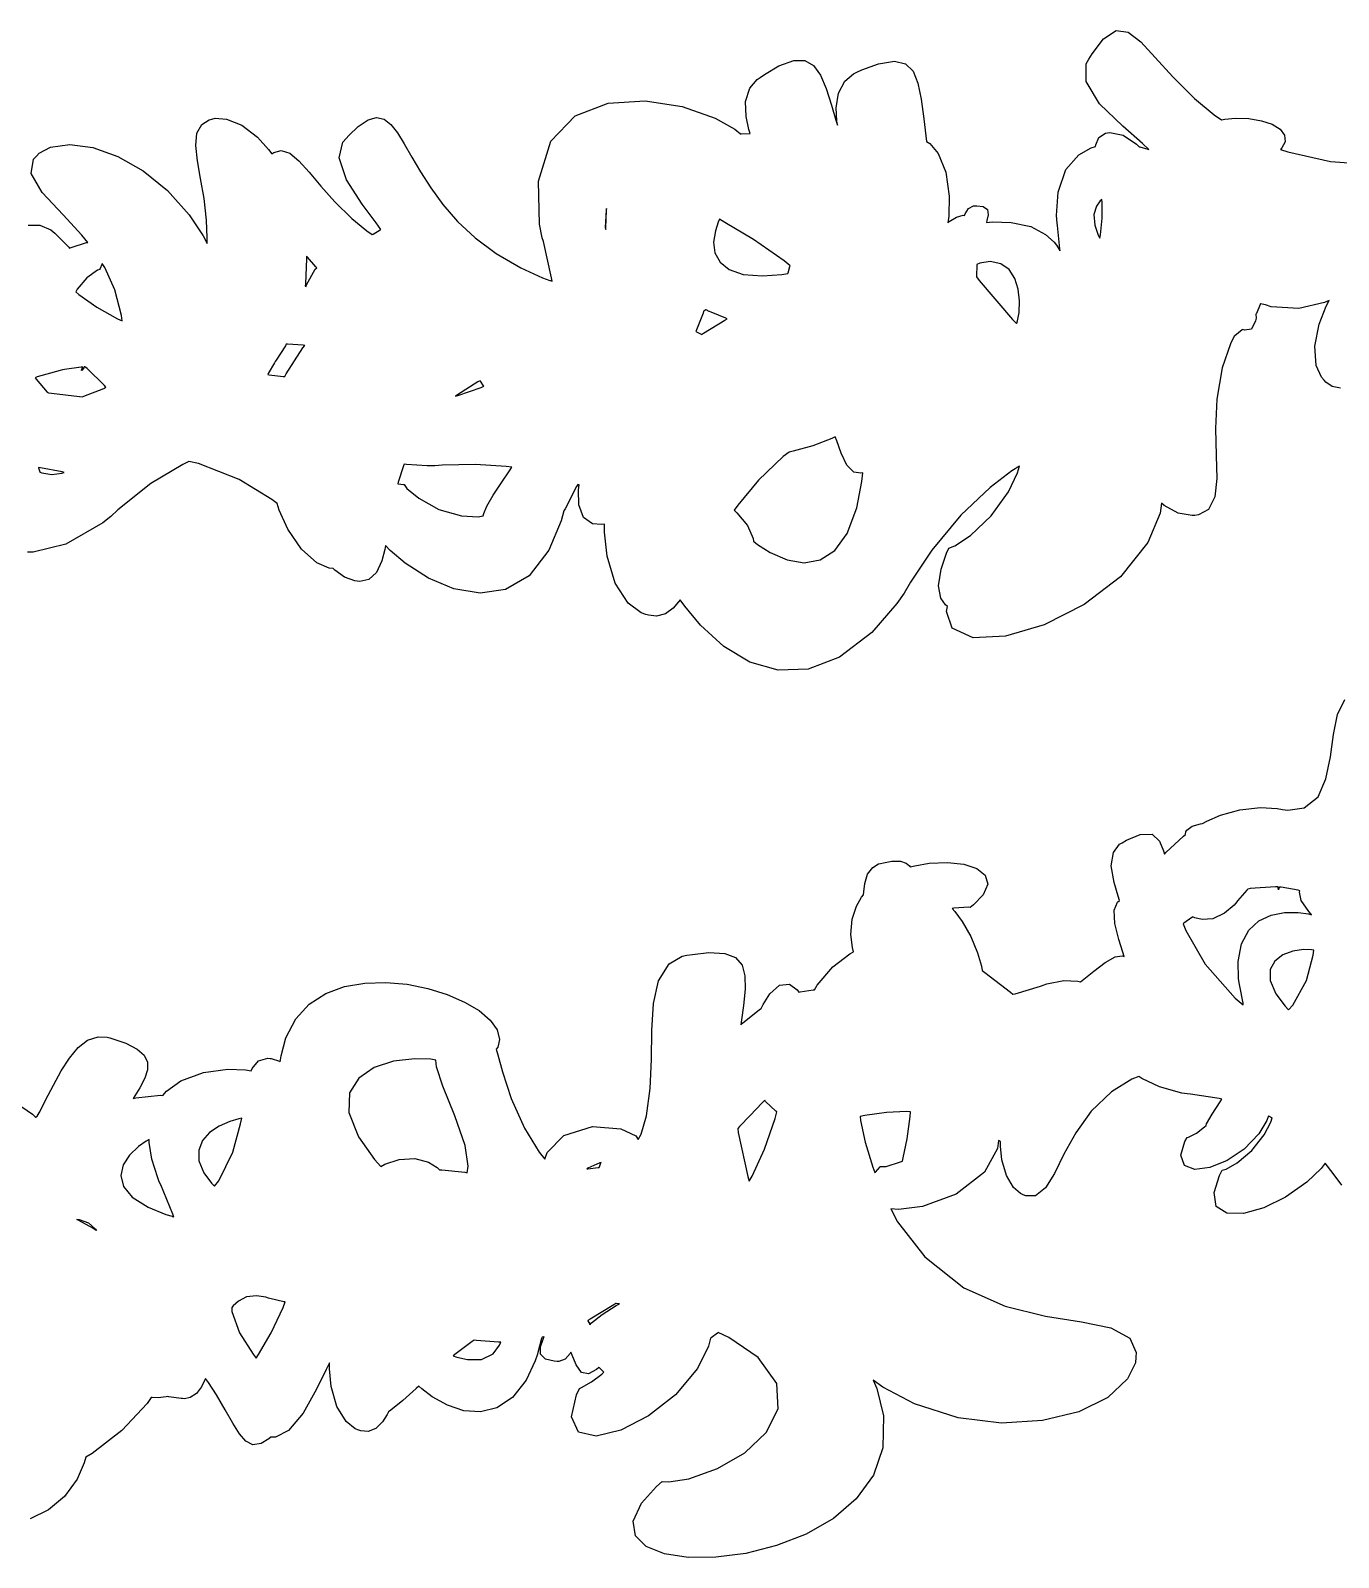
# Model space of a CAD drawing. Extents: x 0 to 357, y 0 to 115.
# Drawn here: x 173.7 to 265.1, y 0 to 106.8 of the extents above; entities that cross this region are included whole.
import ezdxf

# ---------------------------------------------------------------- set-up
doc = ezdxf.new("R2010")
doc.units = 0
doc.layers.get('0').update_dxf_attribs({"linetype": 'CONTINUOUS'})

msp = doc.modelspace()

# ---------------------------------------------------------------- linework, layer by layer
at = {"color": 254}
for p, q in [((248.688, 106.177), (249.575, 106.758)), ((249.575, 106.758), (250.421, 106.642)), ((247.894, 105.131), (248.688, 106.177)), ((250.421, 106.642), (251.309, 105.97)), ((251.309, 105.97), (252.321, 104.881)), ((226.009, 104.286), (227.039, 104.67)), ((227.039, 104.67), (227.827, 104.666)), ((227.827, 104.666), (228.429, 104.313)), ((232.959, 104.435), (234.074, 104.625)), ((234.074, 104.625), (234.86, 104.439)), ((247.492, 104.442), (247.675, 104.754)), ((247.675, 104.754), (247.894, 105.131)), ((252.321, 104.881), (253.541, 103.516)), ((224.685, 103.474), (225.003, 103.696)), ((225.003, 103.696), (226.009, 104.286)), ((228.429, 104.313), (228.902, 103.646)), ((228.902, 103.646), (229.3, 102.707)), ((230.623, 103.227), (231.217, 103.732)), ((231.217, 103.732), (231.444, 103.837)), ((231.444, 103.837), (231.812, 104.009)), ((231.812, 104.009), (232.959, 104.435)), ((234.86, 104.439), (235.388, 103.908)), ((235.388, 103.908), (235.727, 103.069)), ((247.478, 103.186), (247.492, 104.442)), ((223.676, 101.807), (223.975, 102.726)), ((223.975, 102.726), (224.477, 103.331)), ((224.477, 103.331), (224.685, 103.474)), ((229.3, 102.707), (229.678, 101.53)), ((230.17, 102.386), (230.623, 103.227)), ((235.727, 103.069), (235.95, 101.95)), ((248.429, 101.635), (247.478, 103.186)), ((253.541, 103.516), (255.054, 102.016)), ((211.767, 100.797), (214.059, 101.688)), ((214.059, 101.688), (216.643, 101.856)), ((216.643, 101.856), (219.235, 101.451)), ((219.235, 101.451), (221.552, 100.626)), ((223.712, 100.741), (223.676, 101.807)), ((229.678, 101.53), (229.985, 100.498)), ((230.015, 101.348), (230.17, 102.386)), ((235.95, 101.95), (236.127, 100.587)), ((250.048, 100.065), (248.429, 101.635)), ((255.054, 102.016), (256.446, 100.861)), ((185.649, 100.198), (186.163, 100.517)), ((186.163, 100.517), (186.349, 100.562)), ((186.349, 100.562), (186.592, 100.623)), ((186.592, 100.623), (187.383, 100.571)), ((187.383, 100.571), (188.464, 100.134)), ((196.578, 100.039), (197.283, 100.521)), ((197.283, 100.521), (197.879, 100.683)), ((197.879, 100.683), (198.4, 100.561)), ((198.4, 100.561), (198.874, 100.189)), ((210.047, 99.03), (211.767, 100.797)), ((221.552, 100.626), (222.921, 99.8622)), ((223.911, 99.8485), (223.712, 100.741)), ((229.985, 100.498), (230.091, 100.153)), ((230.051, 100.449), (230.015, 101.348)), ((230.091, 100.153), (230.051, 100.449)), ((236.127, 100.587), (236.271, 99.4033)), ((256.446, 100.861), (256.941, 100.521)), ((256.941, 100.521), (257.181, 100.566)), ((257.181, 100.566), (257.917, 100.633)), ((257.917, 100.633), (258.87, 100.605)), ((258.87, 100.605), (259.744, 100.458)), ((259.744, 100.458), (260.487, 100.205)), ((185.234, 98.7185), (185.305, 99.5743)), ((185.305, 99.5743), (185.649, 100.198)), ((188.464, 100.134), (189.541, 99.3027)), ((189.541, 99.3027), (190.329, 98.4444)), ((195.737, 99.2036), (195.933, 99.4241)), ((195.933, 99.4241), (196.578, 100.039)), ((198.874, 100.189), (199.335, 99.599)), ((199.335, 99.599), (199.813, 98.8275)), ((222.921, 99.8622), (223.313, 99.5288)), ((223.313, 99.5288), (223.368, 99.5331)), ((223.368, 99.5331), (223.945, 99.5592)), ((224.004, 99.5592), (223.911, 99.8485)), ((223.945, 99.5592), (224.004, 99.5592)), ((236.271, 99.4033), (236.328, 99.0092)), ((248.158, 98.7792), (248.369, 99.2861)), ((248.369, 99.2861), (248.834, 99.5839)), ((248.834, 99.5839), (248.973, 99.6086)), ((248.973, 99.6086), (249.146, 99.6403)), ((249.146, 99.6403), (250.067, 99.4421)), ((251.416, 98.8589), (250.048, 100.065)), ((250.067, 99.4421), (251.003, 98.8205)), ((260.487, 100.205), (261.043, 99.8622)), ((261.043, 99.8622), (261.363, 99.4449)), ((261.363, 99.4449), (261.39, 98.9693)), ((174.279, 98.1837), (175.083, 98.607)), ((175.083, 98.607), (176.434, 98.8)), ((176.434, 98.8), (178.034, 98.5725)), ((178.034, 98.5725), (179.776, 97.947)), ((185.352, 97.6559), (185.234, 98.7185)), ((190.329, 98.4444), (190.558, 98.1329)), ((190.558, 98.1329), (190.692, 98.2267)), ((190.692, 98.2267), (191.193, 98.3615)), ((191.193, 98.3615), (191.808, 98.177)), ((195.25, 97.8546), (195.513, 98.9584)), ((195.513, 98.9584), (195.737, 99.2036)), ((199.813, 98.8275), (200.338, 97.9054)), ((209.185, 96.2381), (210.047, 99.03)), ((236.328, 99.0092), (236.566, 98.866)), ((236.566, 98.866), (237.127, 98.1714)), ((246.976, 98.0708), (247.839, 98.5587)), ((247.839, 98.5587), (248.147, 98.6497)), ((248.147, 98.6497), (248.158, 98.7792)), ((251.003, 98.8205), (251.185, 98.6398)), ((251.185, 98.6398), (251.241, 98.6261)), ((251.241, 98.6261), (251.801, 98.4582)), ((251.856, 98.4388), (251.416, 98.8589)), ((251.801, 98.4582), (251.856, 98.4388)), ((261.174, 98.5587), (261.072, 98.4497)), ((261.072, 98.4497), (261.596, 98.2708)), ((261.39, 98.9693), (261.174, 98.5587)), ((261.596, 98.2708), (264.568, 97.6147)), ((173.716, 96.7602), (173.896, 97.7607)), ((173.896, 97.7607), (174.089, 97.9731)), ((174.089, 97.9731), (174.279, 98.1837)), ((179.776, 97.947), (181.554, 96.9437)), ((185.572, 96.4145), (185.352, 97.6559)), ((191.808, 98.177), (192.445, 97.6545)), ((192.445, 97.6545), (193.15, 96.8636)), ((195.76, 96.3126), (195.25, 97.8546)), ((200.338, 97.9054), (200.942, 96.8707)), ((237.127, 98.1714), (237.669, 96.8513)), ((246.063, 97.0333), (246.976, 98.0708)), ((264.568, 97.6147), (268.052, 97.3529)), ((174.487, 95.4387), (173.716, 96.7602)), ((181.554, 96.9437), (183.257, 95.5834)), ((185.813, 95.0186), (185.572, 96.4145)), ((193.15, 96.8636), (193.97, 95.8811)), ((196.867, 94.6298), (195.76, 96.3126)), ((200.942, 96.8707), (201.657, 95.7559)), ((209.264, 93.2353), (209.185, 96.2381)), ((237.669, 96.8513), (237.912, 95.1851)), ((245.518, 95.4677), (246.063, 97.0333)), ((175.956, 93.8788), (174.487, 95.4387)), ((183.257, 95.5834), (184.781, 93.8858)), ((185.99, 93.497), (185.813, 95.0186)), ((193.97, 95.8811), (194.95, 94.7759)), ((201.657, 95.7559), (202.512, 94.5942)), ((237.912, 95.1851), (237.88, 93.774)), ((245.408, 93.8375), (245.518, 95.4677)), ((194.95, 94.7759), (196.137, 93.6226)), ((197.857, 93.3069), (196.867, 94.6298)), ((202.512, 94.5942), (203.54, 93.4201)), ((213.92, 94.2097), (213.863, 92.9802)), ((213.903, 92.9651), (213.955, 94.1959)), ((213.957, 94.3158), (213.92, 94.2097)), ((213.955, 94.1959), (213.957, 94.3158)), ((238.985, 93.8403), (239.024, 93.9366)), ((239.024, 93.9366), (239.267, 94.3102)), ((239.267, 94.3102), (239.602, 94.4989)), ((239.602, 94.4989), (239.686, 94.5018)), ((239.686, 94.5018), (239.835, 94.5085)), ((239.835, 94.5085), (240.29, 94.4548)), ((240.29, 94.4548), (240.581, 94.2428)), ((240.581, 94.2428), (240.631, 93.872)), ((248.207, 94.4922), (248.032, 93.8911)), ((248.466, 94.8612), (248.207, 94.4922)), ((248.575, 94.9579), (248.466, 94.8612)), ((248.593, 94.7455), (248.575, 94.9579)), ((248.608, 93.6364), (248.593, 94.7455)), ((173.521, 93.1527), (174.336, 93.1556)), ((174.336, 93.1556), (175.101, 92.8261)), ((177.278, 92.4553), (175.956, 93.8788)), ((184.781, 93.8858), (185.76, 92.4017)), ((186.037, 92.2775), (185.99, 93.497)), ((196.137, 93.6226), (197.2, 92.7544)), ((198.177, 92.8578), (197.857, 93.3069)), ((198.127, 92.8342), (198.177, 92.8578)), ((203.54, 93.4201), (204.772, 92.268)), ((209.46, 92.2694), (209.264, 93.2353)), ((213.863, 92.9802), (213.892, 92.8398)), ((213.892, 92.8398), (213.903, 92.9651)), ((221.766, 93.3732), (221.56, 92.7626)), ((221.857, 93.5662), (221.766, 93.3732)), ((222.218, 93.351), (221.857, 93.5662)), ((224.233, 92.1424), (222.218, 93.351)), ((237.88, 93.774), (237.813, 93.3111)), ((237.813, 93.3111), (237.914, 93.3993)), ((237.914, 93.3993), (238.413, 93.7147)), ((238.413, 93.7147), (238.894, 93.8459)), ((238.894, 93.8459), (238.985, 93.8403)), ((240.552, 93.4724), (240.514, 93.3415)), ((240.514, 93.3415), (240.942, 93.3799)), ((240.631, 93.872), (240.552, 93.4724)), ((240.942, 93.3799), (242.237, 93.3468)), ((242.237, 93.3468), (243.607, 93.0494)), ((243.607, 93.0494), (244.653, 92.4994)), ((245.453, 93.3016), (245.408, 93.8375)), ((245.482, 93.1291), (245.453, 93.3016)), ((245.65, 91.5088), (245.482, 93.1291)), ((248.032, 93.8911), (248.091, 93.1485)), ((248.091, 93.1485), (248.322, 92.4648)), ((248.482, 92.487), (248.608, 93.6364)), ((175.101, 92.8261), (175.247, 92.7019)), ((175.247, 92.7019), (175.375, 92.5932)), ((175.375, 92.5932), (176.349, 91.6259)), ((176.527, 91.5956), (177.582, 91.9385)), ((177.677, 91.9484), (177.278, 92.4553)), ((177.582, 91.9385), (177.677, 91.9484)), ((185.76, 92.4017), (186.019, 91.8725)), ((186.019, 91.8725), (186.037, 92.2775)), ((197.2, 92.7544), (197.576, 92.4941)), ((197.576, 92.4941), (197.627, 92.5311)), ((197.627, 92.5311), (198.127, 92.8342)), ((204.772, 92.268), (206.238, 91.1722)), ((209.538, 92.0034), (209.46, 92.2694)), ((210.114, 89.4828), (209.538, 92.0034)), ((221.56, 92.7626), (221.438, 91.9635)), ((221.438, 91.9635), (221.534, 91.2153)), ((226.366, 90.6558), (224.233, 92.1424)), ((244.653, 92.4994), (245.249, 91.9593)), ((245.249, 91.9593), (245.405, 91.7469)), ((248.322, 92.4648), (248.43, 92.2528)), ((248.43, 92.2528), (248.482, 92.487)), ((176.349, 91.6259), (176.416, 91.5388)), ((176.416, 91.5388), (176.527, 91.5956)), ((192.985, 90.8085), (192.905, 89.064)), ((193.042, 90.9133), (192.979, 90.9796)), ((192.979, 90.9796), (192.985, 90.8085)), ((193.635, 90.2423), (193.042, 90.9133)), ((206.238, 91.1722), (207.97, 90.1665)), ((221.534, 91.2153), (221.885, 90.5619)), ((245.405, 91.7469), (245.409, 91.7512)), ((245.409, 91.7512), (245.457, 91.7236)), ((245.457, 91.7236), (245.463, 91.7141)), ((245.463, 91.7141), (245.465, 91.7113)), ((245.465, 91.7113), (245.466, 91.6686)), ((245.466, 91.6686), (245.466, 91.663)), ((245.466, 91.663), (245.482, 91.6383)), ((245.482, 91.6383), (245.641, 91.3818)), ((245.641, 91.3818), (245.656, 91.3557)), ((245.656, 91.3557), (245.65, 91.5088)), ((178.37, 89.9996), (177.607, 89.4733)), ((178.519, 90.0451), (178.37, 89.9996)), ((178.537, 90.0836), (178.519, 90.0451)), ((178.683, 90.442), (178.537, 90.0836)), ((178.696, 90.4752), (178.683, 90.442)), ((178.864, 90.1912), (178.696, 90.4752)), ((179.575, 88.6245), (178.864, 90.1912)), ((192.968, 88.9811), (193.591, 90.0726)), ((193.591, 90.0726), (193.69, 90.1732)), ((193.69, 90.1732), (193.635, 90.2423)), ((207.97, 90.1665), (209.481, 89.4761)), ((221.885, 90.5619), (222.53, 90.0479)), ((222.53, 90.0479), (223.511, 89.716)), ((223.511, 89.716), (224.867, 89.6098)), ((224.867, 89.6098), (226.198, 89.7061)), ((226.198, 89.7061), (226.636, 89.7749)), ((226.786, 90.3016), (226.366, 90.6558)), ((226.636, 89.7749), (226.652, 89.8179)), ((226.652, 89.8179), (226.777, 90.2575)), ((226.777, 90.2575), (226.786, 90.3016)), ((239.835, 90.3471), (239.823, 89.6235)), ((239.841, 90.4159), (239.835, 90.3471)), ((240.061, 90.497), (239.841, 90.4159)), ((240.778, 90.606), (240.061, 90.497)), ((241.525, 90.46), (240.778, 90.606)), ((242.094, 90.0451), (241.525, 90.46)), ((242.493, 89.4292), (242.094, 90.0451)), ((176.941, 88.67), (176.842, 88.4851)), ((177.607, 89.4733), (176.941, 88.67)), ((180.043, 86.8497), (179.575, 88.6245)), ((192.905, 89.064), (192.881, 88.8877)), ((192.881, 88.8877), (192.887, 88.8862)), ((192.887, 88.8862), (192.941, 88.8668)), ((192.941, 88.8668), (192.946, 88.864)), ((192.946, 88.864), (192.968, 88.9811)), ((209.481, 89.4761), (209.999, 89.2845)), ((209.999, 89.2845), (210.012, 89.2817)), ((210.012, 89.2817), (210.14, 89.2471)), ((210.154, 89.2433), (210.114, 89.4828)), ((210.14, 89.2471), (210.154, 89.2433)), ((239.823, 89.6235), (239.827, 89.5477)), ((239.827, 89.5477), (240.014, 89.2775)), ((240.014, 89.2775), (242.325, 86.5586)), ((242.737, 88.6795), (242.493, 89.4292)), ((242.834, 87.8625), (242.737, 88.6795)), ((176.842, 88.4851), (177.061, 88.3035)), ((177.061, 88.3035), (178.306, 87.4282)), ((242.794, 87.0451), (242.834, 87.8625)), ((259.66, 87.6088), (259.388, 86.9872)), ((259.675, 87.6695), (259.66, 87.6088)), ((259.702, 87.6653), (259.675, 87.6695)), ((259.994, 87.5908), (259.702, 87.6653)), ((260.026, 87.5813), (259.994, 87.5908)), ((260.423, 87.4571), (260.026, 87.5813)), ((264.149, 87.7369), (262.354, 87.3248)), ((264.481, 87.8829), (264.149, 87.7369)), ((264.272, 87.4889), (264.481, 87.8829)), ((178.306, 87.4282), (179.765, 86.6126)), ((179.765, 86.6126), (180.092, 86.4595)), ((180.092, 86.4595), (180.043, 86.8497)), ((220.704, 87.0081), (220.253, 85.8407)), ((220.743, 87.1252), (220.704, 87.0081)), ((220.74, 85.6135), (222.22, 86.5244)), ((220.755, 87.1347), (220.743, 87.1252)), ((220.887, 87.2285), (220.755, 87.1347)), ((220.901, 87.2367), (220.887, 87.2285)), ((220.921, 87.2271), (220.901, 87.2367)), ((221.139, 87.1209), (220.921, 87.2271)), ((221.161, 87.11), (221.139, 87.1209)), ((221.268, 87.0701), (221.161, 87.11)), ((222.282, 86.651), (221.268, 87.0701)), ((222.22, 86.5244), (222.378, 86.6069)), ((222.378, 86.6069), (222.282, 86.651)), ((242.325, 86.5586), (242.605, 86.2873)), ((242.631, 86.2954), (242.689, 86.4775)), ((242.689, 86.4775), (242.794, 87.0451)), ((259.326, 86.4567), (259.034, 85.8781)), ((259.36, 86.6592), (259.326, 86.4567)), ((259.388, 86.9872), (259.35, 86.9237)), ((259.35, 86.9237), (259.355, 86.9033)), ((259.355, 86.9033), (259.365, 86.6828)), ((259.365, 86.6828), (259.36, 86.6592)), ((262.354, 87.3248), (260.423, 87.4571)), ((263.78, 86.2309), (264.272, 87.4889)), ((220.253, 85.8407), (220.201, 85.725)), ((220.201, 85.725), (220.234, 85.707)), ((220.234, 85.707), (220.567, 85.532)), ((220.567, 85.532), (220.602, 85.514)), ((220.602, 85.514), (220.74, 85.6135)), ((242.605, 86.2873), (242.606, 86.2887)), ((242.606, 86.2887), (242.629, 86.2954)), ((242.629, 86.2954), (242.631, 86.2954)), ((257.834, 85.3888), (257.568, 84.8639)), ((257.888, 85.4287), (257.834, 85.3888)), ((258.395, 85.8312), (257.888, 85.4287)), ((258.441, 85.8725), (258.395, 85.8312)), ((258.565, 85.8255), (258.441, 85.8725)), ((259.034, 85.8781), (258.565, 85.8255)), ((263.469, 84.6928), (263.78, 86.2309)), ((191.496, 84.7273), (190.86, 83.7173)), ((191.553, 84.8293), (191.496, 84.7273)), ((191.549, 82.7691), (192.711, 84.5771)), ((191.652, 84.8279), (191.553, 84.8293)), ((192.739, 84.7644), (191.652, 84.8279)), ((192.711, 84.5771), (192.854, 84.7492)), ((192.854, 84.7492), (192.739, 84.7644)), ((257.568, 84.8639), (256.996, 83.1744)), ((263.575, 83.3561), (263.469, 84.6928)), ((190.733, 83.5395), (190.295, 82.7857)), ((190.789, 83.6179), (190.733, 83.5395)), ((190.86, 83.7173), (190.789, 83.6179)), ((263.934, 82.5225), (263.575, 83.3561)), ((174.152, 82.5486), (174.012, 82.4907)), ((174.012, 82.4907), (174.068, 82.3817)), ((174.068, 82.3817), (174.838, 81.4917)), ((175.744, 83.0019), (174.152, 82.5486)), ((175.922, 83.0351), (175.744, 83.0019)), ((176.048, 83.0598), (175.922, 83.0351)), ((177.223, 83.2252), (176.048, 83.0598)), ((177.33, 83.2347), (177.223, 83.2252)), ((177.238, 83.0143), (177.315, 83.2072)), ((177.24, 83.0061), (177.238, 83.0143)), ((177.3, 83.0076), (177.24, 83.0033)), ((177.24, 83.0033), (177.24, 83.0061)), ((177.402, 83.1882), (177.3, 83.0076)), ((177.315, 83.2072), (177.33, 83.2347)), ((177.431, 83.2432), (177.402, 83.1882)), ((177.435, 83.2446), (177.431, 83.2432)), ((177.483, 83.2474), (177.435, 83.2446)), ((177.488, 83.2474), (177.483, 83.2474)), ((177.633, 83.1314), (177.488, 83.2474)), ((178.853, 81.945), (177.633, 83.1314)), ((190.295, 82.7857), (190.263, 82.7126)), ((190.263, 82.7126), (190.358, 82.6961)), ((190.358, 82.6961), (191.354, 82.587)), ((191.354, 82.587), (191.458, 82.5803)), ((191.458, 82.5803), (191.549, 82.7691)), ((204.964, 82.1986), (203.53, 81.3043)), ((205.124, 82.2812), (204.964, 82.1986)), ((205.145, 82.2508), (205.124, 82.2812)), ((205.35, 81.9312), (205.145, 82.2508)), ((256.996, 83.1744), (256.613, 80.9985)), ((264.126, 82.3087), (263.934, 82.5225)), ((264.239, 82.1821), (264.126, 82.3087)), ((264.674, 81.8815), (264.239, 82.1821)), ((174.838, 81.4917), (174.938, 81.4268)), ((174.938, 81.4268), (175.136, 81.4049)), ((175.136, 81.4049), (177.099, 81.1844)), ((177.099, 81.1844), (177.287, 81.1597)), ((177.287, 81.1597), (177.411, 81.1911)), ((177.411, 81.1911), (178.8, 81.7425)), ((178.8, 81.7425), (178.955, 81.8236)), ((178.955, 81.8236), (178.853, 81.945)), ((203.53, 81.3043), (203.402, 81.2077)), ((203.402, 81.2077), (203.547, 81.2394)), ((203.547, 81.2394), (205.187, 81.8127)), ((205.187, 81.8127), (205.37, 81.8981)), ((205.37, 81.8981), (205.35, 81.9312)), ((265.263, 81.7534), (264.674, 81.8815)), ((256.613, 80.9985), (256.527, 78.9354)), ((229.693, 78.2465), (228.385, 77.7363)), ((229.941, 78.3636), (229.693, 78.2465)), ((230.046, 78.081), (229.941, 78.3636)), ((230.364, 77.228), (230.046, 78.081)), ((256.527, 78.9354), (256.582, 77.0587)), ((226.31, 76.9895), (224.566, 75.3375)), ((226.713, 77.2887), (226.31, 76.9895)), ((227, 77.3465), (226.713, 77.2887)), ((228.385, 77.7363), (227, 77.3465)), ((230.764, 76.3792), (230.364, 77.228)), ((256.582, 77.0587), (256.623, 75.4408)), ((174.388, 76.1986), (174.23, 76.2233)), ((174.23, 76.2233), (174.238, 76.1958)), ((174.238, 76.1958), (174.324, 75.9121)), ((174.324, 75.9121), (174.333, 75.8832)), ((174.333, 75.8832), (174.468, 75.8335)), ((175.883, 75.9023), (174.388, 76.1986)), ((174.468, 75.8335), (175.165, 75.723)), ((175.165, 75.723), (175.879, 75.8183)), ((175.879, 75.8183), (176.024, 75.8705)), ((176.024, 75.8705), (175.883, 75.9023)), ((184.319, 76.4357), (182.093, 75.0852)), ((184.751, 76.641), (184.319, 76.4357)), ((185.416, 76.4868), (184.751, 76.641)), ((188.263, 75.365), (185.416, 76.4868)), ((199.763, 76.3365), (199.384, 75.1967)), ((199.809, 76.4508), (199.763, 76.3365)), ((199.973, 76.4314), (199.809, 76.4508)), ((201.413, 76.3281), (199.973, 76.4314)), ((201.949, 76.3281), (201.413, 76.3281)), ((202.452, 76.3707), (201.949, 76.3281)), ((204.801, 76.4233), (202.452, 76.3707)), ((206.943, 76.2868), (204.801, 76.4233)), ((206.641, 75.1953), (207.169, 75.9714)), ((207.341, 76.2332), (206.943, 76.2868)), ((207.169, 75.9714), (207.341, 76.2332)), ((231.233, 75.8941), (230.764, 76.3792)), ((231.724, 75.8088), (231.233, 75.8941)), ((231.87, 75.8458), (231.724, 75.8088)), ((231.81, 75.2285), (231.87, 75.8458)), ((242.282, 75.9795), (240.764, 74.8206)), ((242.05, 74.5201), (242.692, 75.8529)), ((242.819, 76.3199), (242.282, 75.9795)), ((242.692, 75.8529), (242.819, 76.3199)), ((182.093, 75.0852), (179.78, 73.2497)), ((190.543, 73.9786), (188.263, 75.365)), ((199.384, 75.1967), (199.353, 75.0838)), ((199.353, 75.0838), (199.387, 75.081)), ((199.387, 75.081), (199.755, 75.0327)), ((199.755, 75.0327), (199.794, 75.026)), ((199.794, 75.026), (200, 74.749)), ((200, 74.749), (200.819, 74.0601)), ((206.037, 74.2929), (206.641, 75.1953)), ((211.855, 74.8785), (211.052, 73.3309)), ((211.938, 75.0369), (211.855, 74.8785)), ((211.946, 75.0341), (211.938, 75.0369)), ((212.03, 74.9984), (211.946, 75.0341)), ((211.993, 74.6524), (212.04, 74.9942)), ((212.04, 74.9942), (212.03, 74.9984)), ((224.566, 75.3375), (223.132, 73.5831)), ((231.454, 73.3887), (231.81, 75.2285)), ((240.764, 74.8206), (238.715, 72.8832)), ((256.623, 75.4408), (256.49, 74.1549)), ((190.926, 73.6893), (190.543, 73.9786)), ((191.07, 73.2331), (190.926, 73.6893)), ((200.819, 74.0601), (202.236, 73.2825)), ((205.581, 73.5115), (206.037, 74.2929)), ((212.015, 73.6053), (211.993, 74.6524)), ((240.848, 72.8458), (242.05, 74.5201)), ((252.756, 73.7263), (252.67, 73.0208)), ((252.943, 73.5707), (252.756, 73.7263)), ((256.49, 74.1549), (256.031, 73.2744)), ((179.306, 72.8003), (178.741, 72.3484)), ((179.78, 73.2497), (179.306, 72.8003)), ((191.667, 71.9102), (191.07, 73.2331)), ((202.236, 73.2825), (203.815, 72.8278)), ((203.815, 72.8278), (204.968, 72.7604)), ((204.968, 72.7604), (205.333, 72.832)), ((205.333, 72.832), (205.368, 73.007)), ((205.368, 73.007), (205.581, 73.5115)), ((210.972, 73.1848), (210.79, 72.4793)), ((211.052, 73.3309), (210.972, 73.1848)), ((212.346, 72.7163), (212.015, 73.6053)), ((212.968, 72.2824), (212.346, 72.7163)), ((223.132, 73.5831), (222.884, 73.2317)), ((222.884, 73.2317), (223.066, 73.0539)), ((223.066, 73.0539), (223.799, 72.1568)), ((230.785, 71.5987), (231.454, 73.3887)), ((238.715, 72.8832), (236.703, 70.4413)), ((239.4, 71.4735), (240.848, 72.8458)), ((252.67, 73.0208), (251.805, 70.9732)), ((253.91, 73.0321), (252.943, 73.5707)), ((254.893, 72.8486), (253.91, 73.0321)), ((255.089, 72.8708), (254.893, 72.8486)), ((255.332, 72.8984), (255.089, 72.8708)), ((256.031, 73.2744), (255.332, 72.8984)), ((178.741, 72.3484), (176.152, 70.8656)), ((192.614, 70.4963), (191.667, 71.9102)), ((210.79, 72.4793), (209.925, 70.4427)), ((213.61, 72.2203), (212.968, 72.2824)), ((213.815, 72.2545), (213.61, 72.2203)), ((213.812, 71.694), (213.815, 72.2545)), ((214.002, 70.0098), (213.812, 71.694)), ((223.799, 72.1568), (224.212, 71.2445)), ((229.915, 70.4095), (230.785, 71.5987)), ((176.152, 70.8656), (173.87, 70.2991)), ((193.696, 69.547), (192.614, 70.4963)), ((198.453, 70.4868), (198.247, 69.6831)), ((198.505, 70.7566), (198.453, 70.4868)), ((198.819, 70.4233), (198.505, 70.7566)), ((209.925, 70.4427), (208.532, 68.6537)), ((224.212, 71.2445), (224.236, 71.0572)), ((224.236, 71.0572), (224.505, 70.8424)), ((224.505, 70.8424), (225.382, 70.2772)), ((236.703, 70.4413), (235.204, 68.2089)), ((237.728, 70.2236), (237.894, 70.5817)), ((237.894, 70.5817), (238.294, 70.7429)), ((238.294, 70.7429), (239.4, 71.4735)), ((251.805, 70.9732), (249.887, 68.5821)), ((173.87, 70.2991), (173.46, 70.3061)), ((194.549, 69.179), (193.696, 69.547)), ((198.247, 69.6831), (197.878, 68.8742)), ((199.875, 69.5247), (198.819, 70.4233)), ((201.5, 68.4735), (199.875, 69.5247)), ((214.565, 68.126), (214.002, 70.0098)), ((225.382, 70.2772), (226.573, 69.7537)), ((226.573, 69.7537), (227.758, 69.5551)), ((227.758, 69.5551), (228.888, 69.7509)), ((228.888, 69.7509), (229.915, 70.4095)), ((237.338, 69.1003), (237.728, 70.2236)), ((194.84, 69.161), (194.549, 69.179)), ((194.965, 69.033), (194.84, 69.161)), ((195.639, 68.5465), (194.965, 69.033)), ((196.365, 68.2872), (195.639, 68.5465)), ((197.326, 68.3853), (196.713, 68.2544)), ((197.878, 68.8742), (197.326, 68.3853)), ((203.277, 67.7305), (201.5, 68.4735)), ((208.532, 68.6537), (206.893, 67.6921)), ((237.166, 67.9387), (237.338, 69.1003)), ((249.887, 68.5821), (247.354, 66.639)), ((196.517, 68.272), (196.365, 68.2872)), ((196.713, 68.2544), (196.517, 68.272)), ((205.109, 67.4275), (203.277, 67.7305)), ((206.893, 67.6921), (205.109, 67.4275)), ((215.474, 66.7286), (214.565, 68.126)), ((234.76, 67.4328), (234.257, 66.7025)), ((235.204, 68.2089), (234.76, 67.4328)), ((237.33, 67.0814), (237.166, 67.9387)), ((216.368, 66.0481), (215.474, 66.7286)), ((218.619, 66.3734), (218.076, 65.9804)), ((218.995, 66.8168), (218.619, 66.3734)), ((219.101, 66.9766), (218.995, 66.8168)), ((219.421, 66.5124), (219.101, 66.9766)), ((220.511, 65.206), (219.421, 66.5124)), ((234.257, 66.7025), (232.49, 64.6836)), ((237.646, 66.6143), (237.33, 67.0814)), ((237.789, 66.5081), (237.646, 66.6143)), ((237.722, 66.1539), (237.789, 66.5081)), ((247.354, 66.639), (244.558, 65.2254)), ((216.706, 65.9391), (216.368, 66.0481)), ((216.881, 65.8841), (216.706, 65.9391)), ((217.446, 65.8262), (216.881, 65.8841)), ((218.076, 65.9804), (217.446, 65.8262)), ((222.145, 63.7095), (220.511, 65.206)), ((238.114, 64.9827), (237.722, 66.1539)), ((244.558, 65.2254), (241.85, 64.4232)), ((232.49, 64.6836), (230.243, 62.95)), ((239.586, 64.3146), (238.114, 64.9827)), ((241.85, 64.4232), (239.586, 64.3146)), ((223.968, 62.6124), (222.145, 63.7095)), ((225.949, 62.0377), (223.968, 62.6124)), ((228.051, 62.1097), (225.949, 62.0377)), ((230.243, 62.95), (228.051, 62.1097)), ((265.061, 58.9566), (265.577, 59.9902)), ((264.775, 57.5497), (265.061, 58.9566)), ((264.559, 55.9802), (264.775, 57.5497)), ((264.253, 54.4601), (264.559, 55.9802)), ((263.7, 53.2021), (264.253, 54.4601)), ((258.225, 52.2884), (259.676, 52.4387)), ((259.676, 52.4387), (260.832, 52.3833)), ((260.832, 52.3833), (261.211, 52.3187)), ((261.211, 52.3187), (261.578, 52.258)), ((261.578, 52.258), (262.738, 52.4178)), ((262.738, 52.4178), (263.7, 53.2021)), ((254.905, 51.139), (255.481, 51.3126)), ((255.481, 51.3126), (255.618, 51.3306)), ((255.618, 51.3306), (255.917, 51.4974)), ((255.917, 51.4974), (256.868, 51.9067)), ((256.868, 51.9067), (258.225, 52.2884)), ((250.01, 49.9897), (250.307, 50.1646)), ((250.307, 50.1646), (251.266, 50.5714)), ((251.266, 50.5714), (252.093, 50.5837)), ((252.093, 50.5837), (252.614, 50.0987)), ((253.062, 49.3116), (254.292, 50.4515)), ((254.292, 50.4515), (254.43, 50.5548)), ((254.423, 50.5725), (254.46, 50.7767)), ((254.43, 50.5548), (254.423, 50.5725)), ((254.46, 50.7767), (254.476, 50.8)), ((254.476, 50.8), (254.517, 50.8674)), ((254.517, 50.8674), (254.905, 51.139)), ((249.245, 48.3609), (249.392, 49.3078)), ((249.392, 49.3078), (249.82, 49.8796)), ((249.82, 49.8796), (250.01, 49.9897)), ((252.614, 50.0987), (252.892, 49.4235)), ((252.892, 49.4235), (252.954, 49.1892)), ((252.954, 49.1892), (253.062, 49.3116)), ((232.208, 47.7848), (232.559, 48.2671)), ((232.559, 48.2671), (232.961, 48.5084)), ((232.961, 48.5084), (233.107, 48.5429)), ((233.107, 48.5429), (233.305, 48.5909)), ((233.305, 48.5909), (233.907, 48.6929)), ((233.907, 48.6929), (234.5, 48.6957)), ((234.5, 48.6957), (234.912, 48.5606)), ((234.912, 48.5606), (235.125, 48.3718)), ((235.125, 48.3718), (235.172, 48.2935)), ((235.172, 48.2935), (235.497, 48.3828)), ((235.497, 48.3828), (236.5, 48.551)), ((236.5, 48.551), (237.782, 48.6103)), ((237.782, 48.6103), (238.926, 48.4822)), ((238.926, 48.4822), (239.839, 48.1803)), ((239.839, 48.1803), (240.432, 47.716)), ((249.435, 47.2172), (249.245, 48.3609)), ((231.936, 46.5515), (232.009, 47.1357)), ((232.009, 47.1357), (232.208, 47.7848)), ((240.611, 47.1015), (240.286, 46.3462)), ((240.432, 47.716), (240.611, 47.1015)), ((249.718, 46.258), (249.435, 47.2172)), ((231.422, 45.562), (231.781, 46.1754)), ((231.781, 46.1754), (231.928, 46.3557)), ((231.928, 46.3557), (231.936, 46.5515)), ((240.286, 46.3462), (239.617, 45.6544)), ((249.687, 45.8336), (249.826, 45.9422)), ((249.826, 45.9422), (249.718, 46.258)), ((258.071, 45.9313), (258.009, 45.8445)), ((258.714, 46.6824), (258.071, 45.9313)), ((258.781, 46.7473), (258.714, 46.6824)), ((258.945, 46.7843), (258.781, 46.7473)), ((260.722, 46.9124), (258.945, 46.7843)), ((260.915, 46.8976), (260.722, 46.9124)), ((260.902, 46.8535), (260.915, 46.8976)), ((260.922, 46.7018), (260.902, 46.8535)), ((260.926, 46.7071), (260.922, 46.7018)), ((260.922, 46.7018), (260.922, 46.7018)), ((260.991, 46.8658), (260.926, 46.7071)), ((260.999, 46.8905), (260.991, 46.8658)), ((261.112, 46.881), (260.999, 46.8905)), ((262.303, 46.6644), (261.112, 46.881)), ((262.428, 46.6302), (262.303, 46.6644)), ((262.398, 46.5335), (262.428, 46.6302)), ((262.52, 45.9479), (262.398, 46.5335)), ((263.044, 45.1778), (262.52, 45.9479)), ((231.114, 44.6345), (231.422, 45.562)), ((238.235, 45.4187), (238.124, 45.3954)), ((238.124, 45.3954), (238.31, 45.1817)), ((239.274, 45.4766), (238.235, 45.4187)), ((238.31, 45.1817), (238.814, 44.4885)), ((239.365, 45.4628), (239.274, 45.4766)), ((239.617, 45.6544), (239.365, 45.4628)), ((249.448, 45.2755), (249.687, 45.8336)), ((249.486, 44.3385), (249.448, 45.2755)), ((257.157, 45.0592), (256.341, 44.6761)), ((257.823, 45.6269), (257.157, 45.0592)), ((258.009, 45.8445), (257.823, 45.6269)), ((259.562, 44.5244), (260.416, 44.9294)), ((260.416, 44.9294), (261.355, 45.1157)), ((261.355, 45.1157), (262.319, 45.1143)), ((262.319, 45.1143), (263.021, 45.0137)), ((263.021, 45.0137), (263.249, 44.9559)), ((263.216, 44.9887), (263.044, 45.1778)), ((263.219, 44.9862), (263.216, 44.9887)), ((263.247, 44.9584), (263.219, 44.9862)), ((263.249, 44.9559), (263.247, 44.9584)), ((231.036, 43.5709), (231.114, 44.6345)), ((238.814, 44.4885), (239.416, 43.4439)), ((249.769, 43.229), (249.486, 44.3385)), ((254.318, 44.3537), (254.266, 44.3121)), ((254.266, 44.3121), (254.448, 43.8587)), ((254.865, 44.7696), (254.318, 44.3537)), ((254.448, 43.8587), (255.797, 41.4969)), ((254.923, 44.8123), (254.865, 44.7696)), ((255.076, 44.7393), (254.923, 44.8123)), ((255.589, 44.6193), (255.076, 44.7393)), ((256.341, 44.6761), (255.589, 44.6193)), ((258.35, 42.9313), (258.854, 43.8697)), ((258.854, 43.8697), (259.562, 44.5244)), ((231.15, 42.66), (231.036, 43.5709)), ((239.416, 43.4439), (239.893, 42.2892)), ((250.048, 42.339), (249.769, 43.229)), ((258.115, 41.6789), (258.35, 42.9313)), ((218.325, 41.5121), (219.246, 42.0592)), ((219.246, 42.0592), (219.575, 42.1171)), ((219.575, 42.1171), (219.956, 42.1859)), ((219.956, 42.1859), (221.112, 42.3086)), ((221.112, 42.3086), (222.228, 42.2508)), ((222.228, 42.2508), (222.98, 41.9545)), ((222.98, 41.9545), (223.428, 41.4306)), ((229.774, 41.312), (230.973, 42.2328)), ((230.973, 42.2328), (231.226, 42.3665)), ((231.226, 42.3665), (231.15, 42.66)), ((239.893, 42.2892), (240.158, 41.3618)), ((248.014, 41.0104), (248.82, 41.625)), ((248.82, 41.625), (249.521, 42.0038)), ((249.521, 42.0038), (249.995, 42.0811)), ((249.995, 42.0811), (250.135, 42.0398)), ((250.135, 42.0398), (250.048, 42.339)), ((258.145, 40.4756), (258.115, 41.6789)), ((260.68, 41.7202), (260.358, 41.1304)), ((261.229, 42.1446), (260.68, 41.7202)), ((261.925, 42.4078), (261.229, 42.1446)), ((262.68, 42.5168), (261.925, 42.4078)), ((263.23, 42.5083), (262.68, 42.5168)), ((262.9, 40.3627), (263.367, 42.1351)), ((263.409, 42.4794), (263.23, 42.5083)), ((263.367, 42.1351), (263.409, 42.4794)), ((217.592, 40.3433), (218.325, 41.5121)), ((223.428, 41.4306), (223.629, 40.6908)), ((223.629, 40.6908), (223.643, 39.7425)), ((228.685, 40.0293), (229.774, 41.312)), ((240.158, 41.3618), (240.214, 41.0464)), ((240.214, 41.0464), (240.407, 40.9222)), ((240.407, 40.9222), (242.201, 39.5414)), ((247.319, 40.4481), (248.014, 41.0104)), ((255.797, 41.4969), (257.904, 39.1128)), ((260.358, 41.1304), (260.354, 40.3684)), ((194.318, 39.4462), (195.629, 39.9302)), ((195.629, 39.9302), (197.046, 40.1807)), ((197.046, 40.1807), (198.521, 40.2262)), ((198.521, 40.2262), (200.006, 40.09)), ((200.006, 40.09), (201.448, 39.799)), ((201.448, 39.799), (202.8, 39.3774)), ((217.237, 38.7505), (217.592, 40.3433)), ((223.643, 39.7425), (223.53, 38.5988)), ((225.363, 39.4148), (226.04, 40.0209)), ((226.04, 40.0209), (226.741, 40.1024)), ((226.741, 40.1024), (227.289, 39.7097)), ((227.289, 39.7097), (227.407, 39.5344)), ((227.407, 39.5344), (227.493, 39.5552)), ((227.493, 39.5552), (228.393, 39.7055)), ((228.393, 39.7055), (228.487, 39.7136)), ((228.487, 39.7136), (228.685, 40.0293)), ((242.201, 39.5414), (242.365, 39.3926)), ((242.528, 39.4229), (244.286, 39.9563)), ((244.286, 39.9563), (244.475, 40.036)), ((244.475, 40.036), (244.742, 40.1256)), ((244.742, 40.1256), (245.926, 40.3475)), ((245.926, 40.3475), (246.914, 40.3091)), ((246.914, 40.3091), (247.085, 40.2664)), ((247.085, 40.2664), (247.319, 40.4481)), ((258.206, 40.0816), (258.145, 40.4756)), ((258.235, 39.9563), (258.206, 40.0816)), ((258.451, 38.7615), (258.235, 39.9563)), ((260.354, 40.3684), (260.753, 39.4257)), ((261.929, 38.6249), (262.9, 40.3627)), ((192.22, 37.6813), (193.167, 38.705)), ((193.167, 38.705), (194.318, 39.4462)), ((202.8, 39.3774), (204.013, 38.8525)), ((204.013, 38.8525), (205.036, 38.2489)), ((217.115, 36.8709), (217.237, 38.7505)), ((223.53, 38.5988), (223.392, 37.5998)), ((224.774, 38.4044), (224.893, 38.6704)), ((224.893, 38.6704), (225.363, 39.4148)), ((242.365, 39.3926), (242.528, 39.4229)), ((257.904, 39.1128), (258.466, 38.6472)), ((258.466, 38.6472), (258.451, 38.7615)), ((260.753, 39.4257), (261.392, 38.5561)), ((261.392, 38.5561), (261.637, 38.2972)), ((261.637, 38.2972), (261.929, 38.6249)), ((191.529, 36.3485), (192.22, 37.6813)), ((205.036, 38.2489), (205.821, 37.5931)), ((205.821, 37.5931), (206.317, 36.908)), ((223.392, 37.5998), (223.347, 37.2664)), ((223.347, 37.2664), (223.454, 37.3712)), ((223.454, 37.3712), (224.644, 38.3205)), ((224.644, 38.3205), (224.774, 38.4044)), ((177.665, 36.1777), (178.404, 36.4201)), ((178.404, 36.4201), (179.036, 36.401)), ((179.036, 36.401), (179.233, 36.3442)), ((179.233, 36.3442), (179.514, 36.2645)), ((191.193, 35.1028), (191.529, 36.3485)), ((206.317, 36.908), (206.476, 36.2232)), ((217.088, 34.8423), (217.115, 36.8709)), ((176.395, 34.9402), (177.002, 35.6665)), ((177.002, 35.6665), (177.665, 36.1777)), ((179.514, 36.2645), (180.345, 35.9682)), ((180.345, 35.9682), (181.132, 35.5671)), ((181.132, 35.5671), (181.624, 35.1317)), ((206.342, 35.6993), (206.247, 35.5604)), ((206.247, 35.5604), (206.363, 35.1689)), ((206.476, 36.2232), (206.342, 35.6993)), ((175.827, 34.0513), (176.395, 34.9402)), ((181.624, 35.1317), (181.857, 34.6535)), ((181.857, 34.6535), (181.863, 34.1216)), ((189.116, 34.0458), (189.179, 34.1988)), ((189.179, 34.1988), (189.614, 34.7348)), ((189.614, 34.7348), (190.27, 34.9278)), ((190.27, 34.9278), (190.444, 34.9071)), ((190.444, 34.9071), (190.503, 34.9002)), ((190.503, 34.9002), (191.088, 34.7114)), ((191.088, 34.7114), (191.145, 34.6797)), ((191.145, 34.6797), (191.193, 35.1028)), ((197.704, 34.2746), (196.631, 33.5414)), ((199.062, 34.7183), (197.704, 34.2746)), ((200.553, 34.8878), (199.062, 34.7183)), ((201.664, 34.8534), (200.553, 34.8878)), ((202.029, 34.7982), (201.664, 34.8534)), ((202.073, 34.3324), (202.029, 34.7982)), ((202.514, 32.9613), (202.073, 34.3324)), ((206.363, 35.1689), (206.688, 33.9838)), ((217.013, 32.8015), (217.088, 34.8423)), ((175.279, 33.0481), (175.827, 34.0513)), ((181.673, 33.5263), (181.325, 32.8593)), ((181.863, 34.1216), (181.673, 33.5263)), ((183.181, 32.6333), (184.197, 33.343)), ((184.197, 33.343), (185.775, 33.9314)), ((185.775, 33.9314), (187.474, 34.1492)), ((187.474, 34.1492), (188.711, 34.1106)), ((188.711, 34.1106), (189.116, 34.0458)), ((196.631, 33.5414), (195.99, 32.4997)), ((206.688, 33.9838), (207.294, 32.1028)), ((250.669, 33.4505), (249.265, 32.581)), ((251.172, 33.6517), (250.669, 33.4505)), ((251.372, 33.5139), (251.172, 33.6517)), ((252.608, 32.9241), (251.372, 33.5139)), ((174.735, 31.9843), (175.279, 33.0481)), ((180.972, 32.2943), (180.85, 32.1097)), ((180.85, 32.1097), (181.033, 32.1579)), ((181.325, 32.8593), (180.972, 32.2943)), ((181.033, 32.1579), (182.769, 32.3398)), ((182.769, 32.3398), (182.922, 32.3288)), ((182.922, 32.3288), (183.181, 32.6333)), ((195.99, 32.4997), (195.932, 31.1354)), ((203.345, 30.9094), (202.514, 32.9613)), ((207.294, 32.1028), (208.226, 30.0261)), ((216.75, 30.8887), (217.013, 32.8015)), ((249.265, 32.581), (247.828, 31.214)), ((254.181, 32.49), (252.608, 32.9241)), ((254.55, 32.4294), (254.181, 32.49)), ((254.769, 32.4128), (254.55, 32.4294)), ((256.793, 32.111), (254.769, 32.4128)), ((256.979, 32.0683), (256.793, 32.111)), ((256.854, 31.8685), (256.979, 32.0683)), ((173.082, 31.5226), (173.815, 31.0031)), ((173.815, 31.0031), (174.037, 30.8033)), ((174.178, 30.9108), (174.321, 31.1767)), ((174.321, 31.1767), (174.735, 31.9843)), ((195.932, 31.1354), (196.606, 29.4294)), ((224.827, 31.8051), (223.989, 30.9301)), ((225.014, 31.9829), (224.827, 31.8051)), ((225.072, 31.9071), (225.014, 31.9829)), ((225.778, 31.2263), (225.072, 31.9071)), ((225.732, 30.7027), (225.862, 31.1671)), ((225.862, 31.1671), (225.778, 31.2263)), ((233.529, 31.134), (232.006, 30.9149)), ((234.929, 31.1933), (233.529, 31.134)), ((235.193, 31.1836), (234.929, 31.1933)), ((235.178, 30.8446), (235.193, 31.1836)), ((247.828, 31.214), (246.753, 29.705)), ((255.91, 30.3348), (256.296, 31.0128)), ((256.296, 31.0128), (256.854, 31.8685)), ((174.037, 30.8033), (174.048, 30.813)), ((174.048, 30.813), (174.166, 30.9025)), ((174.166, 30.9025), (174.178, 30.9108)), ((186.861, 30.1708), (186.203, 29.7215)), ((187.626, 30.507), (186.861, 30.1708)), ((188.234, 30.6862), (187.626, 30.507)), ((187.818, 28.3545), (188.371, 30.3471)), ((188.443, 30.7248), (188.234, 30.6862)), ((188.371, 30.3471), (188.443, 30.7248)), ((204.063, 28.83), (203.345, 30.9094)), ((208.226, 30.0261), (209.243, 28.3656)), ((210.958, 29.5176), (212.969, 30.1473)), ((212.969, 30.1473), (214.945, 29.9792)), ((214.945, 29.9792), (215.991, 29.5093)), ((216.366, 29.6195), (216.75, 30.8887)), ((223.256, 30.1446), (223.122, 30.0123)), ((223.122, 30.0123), (223.158, 29.7215)), ((223.989, 30.9301), (223.256, 30.1446)), ((224.985, 28.5736), (225.732, 30.7027)), ((232.006, 30.9149), (231.683, 30.8433)), ((231.683, 30.8433), (231.717, 30.5718)), ((231.717, 30.5718), (232.041, 29.0518)), ((234.976, 29.2999), (235.178, 30.8446)), ((255.207, 29.6967), (255.767, 30.1198)), ((255.767, 30.1198), (255.873, 30.2218)), ((255.873, 30.2218), (255.91, 30.3348)), ((260.124, 30.5608), (259.558, 29.6333)), ((259.938, 29.5603), (260.406, 30.4436)), ((260.236, 30.8956), (260.124, 30.5608)), ((260.258, 30.8846), (260.236, 30.8956)), ((260.478, 30.7674), (260.258, 30.8846)), ((260.406, 30.4436), (260.5, 30.7551)), ((260.5, 30.7551), (260.478, 30.7674)), ((181.77, 29.1331), (181.224, 28.7555)), ((181.965, 29.2365), (181.77, 29.1331)), ((181.974, 29.0242), (181.965, 29.2365)), ((182.17, 27.8612), (181.974, 29.0242)), ((185.711, 29.1634), (185.443, 28.5047)), ((186.203, 29.7215), (185.711, 29.1634)), ((196.606, 29.4294), (197.728, 27.8419)), ((204.282, 27.372), (204.063, 28.83)), ((209.794, 28.3311), (210.958, 29.5176)), ((215.991, 29.5093), (216.159, 29.2392)), ((216.159, 29.2392), (216.366, 29.6195)), ((223.158, 29.7215), (223.832, 26.6623)), ((232.041, 29.0518), (232.576, 27.3113)), ((234.695, 27.9645), (234.976, 29.2999)), ((241.348, 29.1827), (241.283, 28.6095)), ((241.361, 29.1758), (241.348, 29.1827)), ((241.481, 29.1), (241.361, 29.1758)), ((241.493, 29.0917), (241.481, 29.1)), ((241.493, 28.7734), (241.493, 29.0917)), ((246.753, 29.705), (245.934, 28.2084)), ((254.114, 28.1561), (254.385, 29.1055)), ((254.385, 29.1055), (254.537, 29.388)), ((254.537, 29.388), (254.645, 29.4184)), ((254.645, 29.4184), (255.207, 29.6967)), ((259.558, 29.6333), (258.536, 28.5791)), ((259.074, 28.4758), (259.938, 29.5603)), ((180.599, 28.1547), (180.166, 27.4684)), ((181.224, 28.7555), (180.599, 28.1547)), ((182.571, 26.5617), (182.17, 27.8612)), ((185.443, 28.5047), (185.455, 27.7509)), ((185.455, 27.7509), (185.805, 26.9062)), ((186.836, 26.3577), (187.818, 28.3545)), ((197.728, 27.8419), (198.161, 27.3651)), ((198.462, 27.5208), (199.445, 27.8433)), ((199.445, 27.8433), (200.558, 27.9177)), ((200.558, 27.9177), (201.502, 27.6586)), ((209.243, 28.3656), (209.641, 27.8584)), ((209.641, 27.8584), (209.794, 28.3311)), ((224.123, 26.6857), (224.985, 28.5736)), ((234.64, 27.7289), (234.695, 27.9645)), ((241.283, 28.6095), (240.371, 26.9668)), ((241.599, 27.8143), (241.493, 28.7734)), ((241.906, 26.7312), (241.599, 27.8143)), ((245.934, 28.2084), (245.265, 26.8745)), ((254.35, 27.4285), (254.114, 28.1561)), ((257.338, 27.7813), (256.129, 27.2907)), ((258.536, 28.5791), (257.338, 27.7813)), ((258.049, 27.6159), (259.074, 28.4758)), ((180.166, 27.4684), (180.003, 26.7284)), ((180.003, 26.7284), (180.185, 25.9678)), ((185.805, 26.9062), (186.341, 26.1869)), ((198.161, 27.3651), (198.462, 27.5208)), ((201.502, 27.6586), (202.107, 27.2907)), ((202.107, 27.2907), (202.28, 27.135)), ((202.28, 27.135), (202.437, 27.135)), ((202.437, 27.135), (204.043, 26.9503)), ((204.043, 26.9503), (204.205, 26.9117)), ((204.205, 26.9117), (204.282, 27.372)), ((212.648, 27.2369), (212.575, 27.1859)), ((212.575, 27.1859), (212.652, 27.1901)), ((213.479, 27.6187), (212.648, 27.2369)), ((212.652, 27.1901), (213.378, 27.2769)), ((213.378, 27.2769), (213.446, 27.2893)), ((213.446, 27.2893), (213.455, 27.3224)), ((213.455, 27.3224), (213.557, 27.6173)), ((213.568, 27.6435), (213.479, 27.6187)), ((213.557, 27.6173), (213.568, 27.6435)), ((223.935, 26.3412), (224.123, 26.6857)), ((232.576, 27.3113), (232.718, 26.9282)), ((232.718, 26.9282), (232.747, 26.9641)), ((232.747, 26.9641), (233.079, 27.3306)), ((233.079, 27.3306), (233.117, 27.3678)), ((233.117, 27.3678), (233.498, 27.3678)), ((233.498, 27.3678), (234.506, 27.6724)), ((234.506, 27.6724), (234.64, 27.7289)), ((240.371, 26.9668), (238.406, 25.422)), ((242.407, 25.9002), (241.906, 26.7312)), ((245.265, 26.8745), (244.639, 25.8561)), ((255.078, 27.157), (254.35, 27.4285)), ((256.129, 27.2907), (255.078, 27.157)), ((256.427, 25.5488), (256.808, 26.7367)), ((256.808, 26.7367), (257.003, 27.0964)), ((257.003, 27.0964), (257.277, 27.1804)), ((257.277, 27.1804), (258.049, 27.6159)), ((263.918, 27.2218), (262.917, 26.2668)), ((264.202, 27.5787), (263.918, 27.2218)), ((264.361, 27.3802), (264.202, 27.5787)), ((264.829, 26.7698), (264.361, 27.3802)), ((265.361, 26.0532), (264.829, 26.7698)), ((180.185, 25.9678), (180.79, 25.2167)), ((182.685, 26.2806), (182.571, 26.5617)), ((182.791, 26.0683), (182.685, 26.2806)), ((183.636, 24.0344), (182.791, 26.0683)), ((186.341, 26.1869), (186.551, 25.976)), ((186.551, 25.976), (186.836, 26.3577)), ((223.832, 26.6623), (223.935, 26.3412)), ((242.9, 25.4661), (242.407, 25.9002)), ((244.639, 25.8561), (243.95, 25.3077)), ((262.917, 26.2668), (261.432, 25.2098)), ((180.79, 25.2167), (181.895, 24.5084)), ((236.032, 24.5622), (234.369, 24.343)), ((238.406, 25.422), (236.032, 24.5622)), ((243.091, 25.3807), (242.9, 25.4661)), ((243.276, 25.2994), (243.091, 25.3807)), ((243.95, 25.3077), (243.276, 25.2994)), ((256.585, 24.5622), (256.427, 25.5488)), ((257.321, 24.0853), (256.585, 24.5622)), ((261.432, 25.2098), (259.9, 24.4602)), ((177.005, 23.5975), (176.925, 23.6416)), ((176.925, 23.6416), (177.085, 23.6402)), ((177.838, 23.151), (177.005, 23.5975)), ((177.085, 23.6402), (177.744, 23.4267)), ((181.895, 24.5084), (183.148, 24.0013)), ((183.148, 24.0013), (183.578, 23.8745)), ((183.578, 23.8745), (183.588, 23.8718)), ((183.588, 23.8718), (183.688, 23.8428)), ((183.7, 23.8401), (183.636, 24.0344)), ((183.688, 23.8428), (183.7, 23.8401)), ((234.369, 24.343), (233.827, 24.394)), ((233.827, 24.394), (234.299, 23.4928)), ((234.299, 23.4928), (236.204, 21.0413)), ((258.477, 24.0688), (257.321, 24.0853)), ((259.9, 24.4602), (258.477, 24.0688)), ((177.744, 23.4267), (178.226, 22.9857)), ((177.925, 23.1069), (177.838, 23.151)), ((177.957, 23.0876), (177.925, 23.1069)), ((178.267, 22.892), (177.957, 23.0876)), ((178.226, 22.9857), (178.297, 22.8713)), ((178.297, 22.8713), (178.267, 22.892)), ((236.204, 21.0413), (238.94, 18.8722)), ((188.787, 18.237), (188.215, 17.9544)), ((189.484, 18.3183), (188.787, 18.237)), ((190.123, 18.2232), (189.484, 18.3183)), ((190.326, 18.1598), (190.123, 18.2232)), ((190.423, 18.1295), (190.326, 18.1598)), ((238.94, 18.8722), (241.82, 17.5907)), ((187.85, 17.6279), (187.751, 17.5011)), ((187.751, 17.5011), (187.762, 17.2145)), ((187.762, 17.2145), (188.299, 15.74)), ((188.215, 17.9544), (187.85, 17.6279)), ((191.391, 17.9048), (190.423, 18.1295)), ((190.512, 15.74), (191.341, 17.4983)), ((191.341, 17.4983), (191.488, 17.8897)), ((191.488, 17.8897), (191.391, 17.9048)), ((214.452, 17.683), (212.817, 16.6784)), ((213.655, 17.0119), (214.635, 17.632)), ((214.6, 17.7919), (214.452, 17.683)), ((214.621, 17.7905), (214.6, 17.7919)), ((214.837, 17.7671), (214.621, 17.7905)), ((214.635, 17.632), (214.86, 17.7643)), ((214.86, 17.7643), (214.837, 17.7671)), ((241.82, 17.5907), (244.633, 16.8961)), ((212.817, 16.6784), (212.64, 16.5888)), ((212.64, 16.5888), (212.652, 16.5654)), ((212.652, 16.5654), (212.776, 16.3256)), ((212.776, 16.3256), (212.79, 16.3008)), ((212.79, 16.3008), (212.901, 16.4207)), ((212.901, 16.4207), (213.655, 17.0119)), ((244.633, 16.8961), (247.166, 16.491)), ((247.166, 16.491), (249.206, 16.0748)), ((249.206, 16.0748), (250.54, 15.3513)), ((188.299, 15.74), (189.243, 14.2489)), ((189.63, 14.2241), (190.512, 15.74)), ((204.566, 15.1226), (203.352, 14.2172)), ((204.694, 15.2094), (204.566, 15.1226)), ((204.85, 15.1874), (204.694, 15.2094)), ((206.4, 15.084), (204.85, 15.1874)), ((206.554, 15.0854), (206.4, 15.084)), ((206.48, 14.8594), (206.554, 15.0854)), ((209.416, 15.3376), (209.146, 14.3509)), ((209.331, 14.7505), (209.513, 15.2907)), ((209.447, 15.4313), (209.416, 15.3376)), ((209.458, 15.434), (209.447, 15.4313)), ((209.573, 15.4616), (209.458, 15.434)), ((209.513, 15.2907), (209.586, 15.4643)), ((209.586, 15.4643), (209.573, 15.4616)), ((221.218, 15.3458), (221.088, 14.7987)), ((221.262, 15.3803), (221.218, 15.3458)), ((221.71, 15.7179), (221.262, 15.3803)), ((221.755, 15.751), (221.71, 15.7179)), ((222.495, 15.4065), (221.755, 15.751)), ((224.544, 13.9995), (222.495, 15.4065)), ((250.54, 15.3513), (250.975, 14.344)), ((189.243, 14.2489), (189.458, 13.954)), ((189.458, 13.954), (189.63, 14.2241)), ((203.352, 14.2172), (203.237, 14.1249)), ((203.237, 14.1249), (203.477, 14.0312)), ((203.477, 14.0312), (204.24, 13.8576)), ((204.24, 13.8576), (205.208, 13.8755)), ((205.208, 13.8755), (206.019, 14.2586)), ((206.019, 14.2586), (206.48, 14.8594)), ((209.123, 14.2462), (208.971, 13.7776)), ((209.146, 14.3509), (209.123, 14.2462)), ((209.325, 14.2282), (209.331, 14.7505)), ((209.679, 13.892), (209.325, 14.2282)), ((210.3, 13.7459), (209.679, 13.892)), ((211.055, 13.8906), (210.614, 13.7253)), ((211.405, 14.2792), (211.055, 13.8906)), ((211.464, 14.3826), (211.405, 14.2792)), ((211.554, 14.1607), (211.464, 14.3826)), ((211.836, 13.4979), (211.554, 14.1607)), ((221.088, 14.7987), (220.302, 13.2485)), ((225.854, 12.1901), (224.544, 13.9995)), ((250.954, 14.0188), (250.928, 13.6357)), ((250.975, 14.344), (250.954, 14.0188)), ((194.349, 13.1699), (193.668, 11.7933)), ((194.587, 13.6233), (194.349, 13.1699)), ((194.583, 13.2126), (194.587, 13.6233)), ((194.71, 11.9751), (194.583, 13.2126)), ((208.971, 13.7776), (208.332, 12.4313)), ((210.509, 13.7322), (210.3, 13.7459)), ((210.614, 13.7253), (210.509, 13.7322)), ((212.21, 12.9563), (211.836, 13.4979)), ((212.699, 12.8585), (212.21, 12.9563)), ((213.262, 13.1713), (212.699, 12.8585)), ((212.912, 12.2949), (213.625, 12.8461)), ((213.422, 13.3077), (213.262, 13.1713)), ((213.449, 13.2815), (213.422, 13.3077)), ((213.731, 13.0046), (213.449, 13.2815)), ((213.625, 12.8461), (213.763, 12.9756)), ((213.763, 12.9756), (213.731, 13.0046)), ((220.302, 13.2485), (218.769, 11.4074)), ((250.928, 13.6357), (250.385, 12.514)), ((185.627, 11.949), (185.276, 11.4942)), ((185.855, 12.3886), (185.627, 11.949)), ((185.917, 12.5402), (185.855, 12.3886)), ((186.116, 12.2632), (185.917, 12.5402)), ((186.674, 11.3964), (186.116, 12.2632)), ((193.668, 11.7933), (192.748, 10.1258)), ((195.104, 10.5833), (194.71, 11.9751)), ((200.634, 11.8305), (199.716, 11.0091)), ((200.83, 12.0096), (200.634, 11.8305)), ((201.046, 11.807), (200.83, 12.0096)), ((201.763, 11.2627), (201.046, 11.807)), ((208.332, 12.4313), (207.371, 11.2007)), ((211.843, 11.3867), (212.059, 11.8456)), ((212.059, 11.8456), (212.199, 11.898)), ((212.199, 11.898), (212.912, 12.2949)), ((225.953, 10.4166), (225.854, 12.1901)), ((233.262, 11.9379), (232.595, 12.4313)), ((232.595, 12.4313), (232.849, 11.836)), ((232.849, 11.836), (233.313, 9.9205)), ((235.49, 10.7583), (233.262, 11.9379)), ((250.385, 12.514), (249.003, 11.22)), ((181.832, 10.7997), (180.064, 8.89938)), ((182.114, 11.2172), (181.832, 10.7997)), ((182.181, 11.1993), (182.114, 11.2172)), ((182.604, 11.1786), (182.181, 11.1993)), ((183.158, 11.2503), (182.604, 11.1786)), ((183.291, 11.2793), (183.158, 11.2503)), ((183.356, 11.2613), (183.291, 11.2793)), ((184.204, 11.1387), (183.356, 11.2613)), ((184.308, 11.1318), (184.204, 11.1387)), ((184.439, 11.1249), (184.308, 11.1318)), ((184.842, 11.2103), (184.439, 11.1249)), ((185.276, 11.4942), (184.842, 11.2103)), ((187.293, 10.3367), (186.674, 11.3964)), ((199.716, 11.0091), (198.868, 10.3215)), ((202.825, 10.6633), (201.763, 11.2627)), ((207.371, 11.2007), (206.29, 10.4813)), ((211.505, 9.86123), (211.843, 11.3867)), ((218.769, 11.4074), (216.896, 9.93151)), ((238.536, 9.77995), (235.49, 10.7583)), ((249.003, 11.22), (246.965, 10.2181)), ((187.816, 9.41201), (187.293, 10.3367)), ((192.748, 10.1258), (191.722, 8.91177)), ((195.749, 9.53879), (195.104, 10.5833)), ((198.614, 10.0307), (198.289, 9.51675)), ((198.706, 10.2099), (198.614, 10.0307)), ((198.868, 10.3215), (198.706, 10.2099)), ((203.968, 10.2857), (202.825, 10.6633)), ((205.139, 10.2003), (203.968, 10.2857)), ((206.29, 10.4813), (205.139, 10.2003)), ((211.988, 8.78639), (211.505, 9.86123)), ((216.896, 9.93151), (214.959, 8.92969)), ((225.116, 8.77122), (225.953, 10.4166)), ((233.313, 9.9205), (233.28, 7.70047)), ((241.57, 9.41888), (238.536, 9.77995)), ((246.965, 10.2181), (244.435, 9.59115)), ((180.064, 8.89938), (177.979, 7.30497)), ((188.283, 8.66648), (187.816, 9.41201)), ((188.74, 8.14973), (188.283, 8.66648)), ((191.722, 8.91177), (190.798, 8.44324)), ((196.384, 9.01926), (195.749, 9.53879)), ((196.628, 8.92969), (196.384, 9.01926)), ((196.78, 8.87458), (196.628, 8.92969)), ((197.285, 8.83324), (196.78, 8.87458)), ((197.827, 9.04268), (197.285, 8.83324)), ((198.289, 9.51675), (197.827, 9.04268)), ((213.231, 8.51214), (211.988, 8.78639)), ((214.959, 8.92969), (213.231, 8.51214)), ((223.614, 7.34631), (225.116, 8.77122)), ((244.435, 9.59115), (241.57, 9.41888)), ((189.232, 7.90857), (188.74, 8.14973)), ((189.802, 7.99123), (189.232, 7.90857)), ((190.335, 8.31095), (189.802, 7.99123)), ((190.49, 8.44324), (190.335, 8.31095)), ((190.798, 8.44324), (190.49, 8.44324)), ((233.28, 7.70047), (232.609, 5.76986)), ((177.438, 6.64076), (176.94, 5.49423)), ((177.54, 7.03901), (177.438, 6.64076)), ((177.979, 7.30497), (177.54, 7.03901)), ((221.719, 6.23701), (223.614, 7.34631)), ((176.94, 5.49423), (176.059, 4.27881)), ((218.305, 5.31234), (219.705, 5.53558)), ((219.705, 5.53558), (221.719, 6.23701)), ((232.609, 5.76986), (231.414, 4.12171)), ((176.059, 4.27881), (174.945, 3.36793)), ((216.407, 3.8282), (217.45, 4.99678)), ((217.45, 4.99678), (217.843, 5.33301)), ((217.843, 5.33301), (218.305, 5.31234)), ((174.945, 3.36793), (173.645, 2.73541)), ((215.82, 2.56591), (216.407, 3.8282)), ((231.414, 4.12171), (229.811, 2.75608)), ((215.966, 1.55167), (215.82, 2.56591)), ((229.811, 2.75608), (227.914, 1.6688)), ((216.73, 0.78824), (215.966, 1.55167)), ((227.914, 1.6688), (225.836, 0.85438)), ((217.999, 0.27974), (216.73, 0.78824)), ((219.658, 0.02894), (217.999, 0.27974)), ((221.593, 0.03859), (219.658, 0.02894)), ((223.69, 0.31282), (221.593, 0.03859)), ((225.836, 0.85438), (223.69, 0.31282))]:
    msp.add_line(p, q, dxfattribs=at)

doc.saveas('drawing.dxf')
